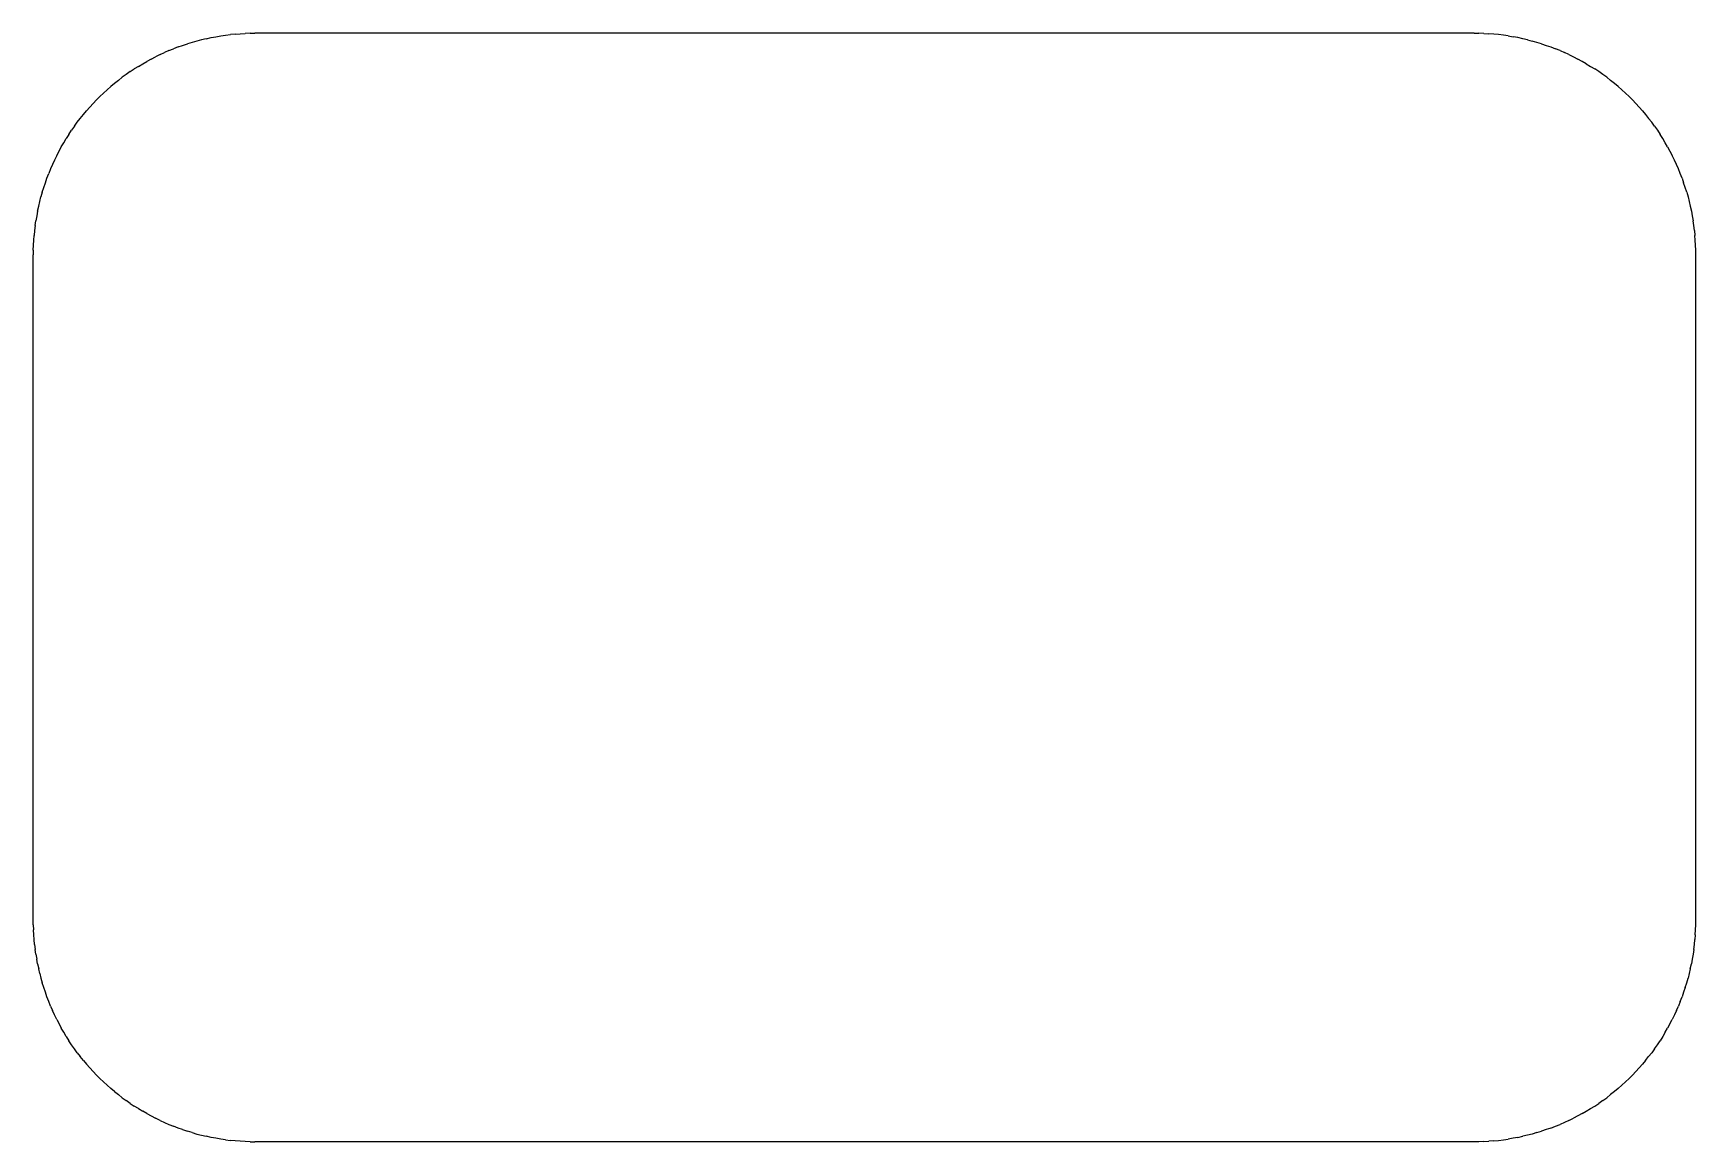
# Model space of a CAD drawing. Header units: metres. Extents: x 0.39 to 2.76, y 0.39 to 1.97.
import ezdxf

# ---------------------------------------------------------------- set-up
doc = ezdxf.new("R2010")
doc.units = ezdxf.units.M
doc.layers.add('CUT', color=7, linetype='Continuous')

msp = doc.modelspace()

# ---------------------------------------------------------------- linework, layer by layer
at = {"layer": 'CUT'}
for p, q in [((0.6395, 1.9608), (0.6328, 1.9592)), ((0.6395, 1.9608), (0.6464, 1.9623)), ((0.6464, 1.9623), (0.6532, 1.9636)), ((0.6532, 1.9636), (0.6601, 1.9647)), ((0.6601, 1.9647), (0.667, 1.9657)), ((0.667, 1.9657), (0.6739, 1.9666)), ((0.6808, 1.9673), (0.6739, 1.9666)), ((0.6808, 1.9673), (0.6878, 1.9678)), ((0.6878, 1.9678), (0.6947, 1.9682)), ((0.7017, 1.9684), (0.6947, 1.9682)), ((0.7017, 1.9684), (0.7087, 1.9685)), ((2.4409, 1.9685), (0.7087, 1.9685)), ((2.4409, 1.9685), (2.4479, 1.9684)), ((2.4549, 1.9682), (2.4479, 1.9684)), ((2.4549, 1.9682), (2.4618, 1.9678)), ((2.4688, 1.9673), (2.4618, 1.9678)), ((2.4757, 1.9666), (2.4688, 1.9673)), ((2.4826, 1.9657), (2.4757, 1.9666)), ((2.4895, 1.9647), (2.4826, 1.9657)), ((2.4895, 1.9647), (2.4964, 1.9636)), ((2.5032, 1.9623), (2.4964, 1.9636)), ((2.5101, 1.9608), (2.5032, 1.9623)), ((2.5168, 1.9592), (2.5101, 1.9608)), ((0.5738, 1.9382), (0.5675, 1.9351)), ((0.5738, 1.9382), (0.5801, 1.9411)), ((0.5865, 1.9439), (0.5801, 1.9411)), ((0.5865, 1.9439), (0.593, 1.9465)), ((0.5995, 1.949), (0.593, 1.9465)), ((0.5995, 1.949), (0.606, 1.9513)), ((0.606, 1.9513), (0.6127, 1.9535)), ((0.6193, 1.9556), (0.6127, 1.9535)), ((0.626, 1.9575), (0.6193, 1.9556)), ((0.6328, 1.9592), (0.626, 1.9575)), ((2.5168, 1.9592), (2.5236, 1.9575)), ((2.5303, 1.9556), (2.5236, 1.9575)), ((2.5369, 1.9535), (2.5303, 1.9556)), ((2.5369, 1.9535), (2.5436, 1.9513)), ((2.5436, 1.9513), (2.5501, 1.949)), ((2.5501, 1.949), (2.5566, 1.9465)), ((2.5631, 1.9439), (2.5566, 1.9465)), ((2.5631, 1.9439), (2.5695, 1.9411)), ((2.5758, 1.9382), (2.5695, 1.9411)), ((2.5758, 1.9382), (2.5821, 1.9351)), ((0.5315, 1.914), (0.5258, 1.91)), ((0.5315, 1.914), (0.5373, 1.9178)), ((0.5432, 1.9215), (0.5373, 1.9178)), ((0.5432, 1.9215), (0.5492, 1.9251)), ((0.5492, 1.9251), (0.5552, 1.9286)), ((0.5613, 1.9319), (0.5552, 1.9286)), ((0.5613, 1.9319), (0.5675, 1.9351)), ((2.5821, 1.9351), (2.5883, 1.9319)), ((2.5944, 1.9286), (2.5883, 1.9319)), ((2.6004, 1.9251), (2.5944, 1.9286)), ((2.6004, 1.9251), (2.6064, 1.9215)), ((2.6064, 1.9215), (2.6123, 1.9178)), ((2.6181, 1.914), (2.6123, 1.9178)), ((2.6238, 1.91), (2.6181, 1.914)), ((0.4986, 1.8882), (0.5038, 1.8928)), ((0.5092, 1.8973), (0.5038, 1.8928)), ((0.5146, 1.9016), (0.5092, 1.8973)), ((0.5146, 1.9016), (0.5202, 1.9059)), ((0.5258, 1.91), (0.5202, 1.9059)), ((2.6294, 1.9059), (2.6238, 1.91)), ((2.6294, 1.9059), (2.635, 1.9016)), ((2.6404, 1.8973), (2.635, 1.9016)), ((2.6458, 1.8928), (2.6404, 1.8973)), ((2.6458, 1.8928), (2.651, 1.8882)), ((0.474, 1.8636), (0.4787, 1.8687)), ((0.4835, 1.8738), (0.4787, 1.8687)), ((0.4884, 1.8787), (0.4835, 1.8738)), ((0.4935, 1.8835), (0.4884, 1.8787)), ((0.4986, 1.8882), (0.4935, 1.8835)), ((2.6561, 1.8835), (2.651, 1.8882)), ((2.6612, 1.8787), (2.6561, 1.8835)), ((2.6661, 1.8738), (2.6612, 1.8787)), ((2.6661, 1.8738), (2.6709, 1.8687)), ((2.6709, 1.8687), (2.6756, 1.8636)), ((0.4563, 1.842), (0.4606, 1.8476)), ((0.4606, 1.8476), (0.4649, 1.853)), ((0.4649, 1.853), (0.4694, 1.8584)), ((0.4694, 1.8584), (0.474, 1.8636)), ((2.6756, 1.8636), (2.6802, 1.8584)), ((2.6802, 1.8584), (2.6847, 1.853)), ((2.6847, 1.853), (2.689, 1.8476)), ((2.689, 1.8476), (2.6933, 1.842)), ((0.4371, 1.813), (0.4407, 1.819)), ((0.4444, 1.8249), (0.4407, 1.819)), ((0.4444, 1.8249), (0.4482, 1.8307)), ((0.4522, 1.8364), (0.4482, 1.8307)), ((0.4522, 1.8364), (0.4563, 1.842)), ((2.6974, 1.8364), (2.6933, 1.842)), ((2.6974, 1.8364), (2.7014, 1.8307)), ((2.7014, 1.8307), (2.7052, 1.8249)), ((2.7089, 1.819), (2.7052, 1.8249)), ((2.7125, 1.813), (2.7089, 1.819)), ((0.4271, 1.7947), (0.4303, 1.8009)), ((0.4303, 1.8009), (0.4336, 1.807)), ((0.4336, 1.807), (0.4371, 1.813)), ((2.716, 1.807), (2.7125, 1.813)), ((2.716, 1.807), (2.7193, 1.8009)), ((2.7193, 1.8009), (2.7225, 1.7947)), ((0.4183, 1.7757), (0.4157, 1.7692)), ((0.4211, 1.7821), (0.4183, 1.7757)), ((0.424, 1.7884), (0.4211, 1.7821)), ((0.4271, 1.7947), (0.424, 1.7884)), ((2.7256, 1.7884), (2.7225, 1.7947)), ((2.7285, 1.7821), (2.7256, 1.7884)), ((2.7313, 1.7757), (2.7285, 1.7821)), ((2.7339, 1.7692), (2.7313, 1.7757)), ((0.4066, 1.7429), (0.4087, 1.7495)), ((0.4087, 1.7495), (0.4109, 1.7562)), ((0.4109, 1.7562), (0.4132, 1.7627)), ((0.4132, 1.7627), (0.4157, 1.7692)), ((2.7364, 1.7627), (2.7339, 1.7692)), ((2.7364, 1.7627), (2.7387, 1.7562)), ((2.7409, 1.7495), (2.7387, 1.7562)), ((2.743, 1.7429), (2.7409, 1.7495)), ((0.4014, 1.7227), (0.403, 1.7294)), ((0.403, 1.7294), (0.4047, 1.7362)), ((0.4066, 1.7429), (0.4047, 1.7362)), ((2.743, 1.7429), (2.7449, 1.7362)), ((2.7449, 1.7362), (2.7466, 1.7294)), ((2.7466, 1.7294), (2.7482, 1.7227)), ((0.3965, 1.6952), (0.3975, 1.7021)), ((0.3986, 1.709), (0.3975, 1.7021)), ((0.3999, 1.7158), (0.3986, 1.709)), ((0.3999, 1.7158), (0.4014, 1.7227)), ((2.7482, 1.7227), (2.7497, 1.7158)), ((2.7497, 1.7158), (2.751, 1.709)), ((2.751, 1.709), (2.7521, 1.7021)), ((2.7531, 1.6952), (2.7521, 1.7021)), ((0.3944, 1.6744), (0.3949, 1.6814)), ((0.3956, 1.6883), (0.3949, 1.6814)), ((0.3965, 1.6952), (0.3956, 1.6883)), ((2.754, 1.6883), (2.7531, 1.6952)), ((2.754, 1.6883), (2.7547, 1.6814)), ((2.7552, 1.6744), (2.7547, 1.6814)), ((0.3938, 1.6605), (0.3937, 1.6535)), ((0.3938, 1.6605), (0.394, 1.6675)), ((0.394, 1.6675), (0.3944, 1.6744)), ((2.7556, 1.6675), (2.7552, 1.6744)), ((2.7558, 1.6605), (2.7556, 1.6675)), ((2.7559, 1.6535), (2.7558, 1.6605)), ((0.3937, 0.7087), (0.3937, 1.6535)), ((2.7559, 0.7087), (2.7559, 1.6535)), ((0.3938, 0.7017), (0.3937, 0.7087)), ((0.3938, 0.7017), (0.394, 0.6947)), ((0.3944, 0.6878), (0.394, 0.6947)), ((0.3949, 0.6808), (0.3944, 0.6878)), ((2.7552, 0.6878), (2.7547, 0.6808)), ((2.7552, 0.6878), (2.7556, 0.6947)), ((2.7556, 0.6947), (2.7558, 0.7017)), ((2.7558, 0.7017), (2.7559, 0.7087)), ((0.3956, 0.6739), (0.3949, 0.6808)), ((0.3956, 0.6739), (0.3965, 0.667)), ((0.3975, 0.6601), (0.3965, 0.667)), ((2.7531, 0.667), (2.7521, 0.6601)), ((2.7531, 0.667), (2.754, 0.6739)), ((2.754, 0.6739), (2.7547, 0.6808)), ((0.3975, 0.6601), (0.3986, 0.6532)), ((0.3999, 0.6464), (0.3986, 0.6532)), ((0.3999, 0.6464), (0.4014, 0.6395)), ((0.403, 0.6328), (0.4014, 0.6395)), ((2.7482, 0.6395), (2.7466, 0.6328)), ((2.7482, 0.6395), (2.7497, 0.6464)), ((2.751, 0.6532), (2.7497, 0.6464)), ((2.7521, 0.6601), (2.751, 0.6532)), ((0.403, 0.6328), (0.4047, 0.626)), ((0.4047, 0.626), (0.4066, 0.6193)), ((0.4087, 0.6127), (0.4066, 0.6193)), ((2.7409, 0.6127), (2.743, 0.6193)), ((2.743, 0.6193), (2.7449, 0.626)), ((2.7466, 0.6328), (2.7449, 0.626)), ((0.4109, 0.606), (0.4087, 0.6127)), ((0.4132, 0.5995), (0.4109, 0.606)), ((0.4157, 0.593), (0.4132, 0.5995)), ((0.4183, 0.5865), (0.4157, 0.593)), ((2.7339, 0.593), (2.7313, 0.5865)), ((2.7339, 0.593), (2.7364, 0.5995)), ((2.7387, 0.606), (2.7364, 0.5995)), ((2.7409, 0.6127), (2.7387, 0.606)), ((0.4183, 0.5865), (0.4211, 0.5801)), ((0.424, 0.5738), (0.4211, 0.5801)), ((0.4271, 0.5675), (0.424, 0.5738)), ((0.4271, 0.5675), (0.4303, 0.5613)), ((2.7193, 0.5613), (2.7225, 0.5675)), ((2.7256, 0.5738), (2.7225, 0.5675)), ((2.7285, 0.5801), (2.7256, 0.5738)), ((2.7285, 0.5801), (2.7313, 0.5865)), ((0.4303, 0.5613), (0.4336, 0.5552)), ((0.4371, 0.5492), (0.4336, 0.5552)), ((0.4407, 0.5432), (0.4371, 0.5492)), ((2.7125, 0.5492), (2.7089, 0.5432)), ((2.7125, 0.5492), (2.716, 0.5552)), ((2.7193, 0.5613), (2.716, 0.5552)), ((0.4407, 0.5432), (0.4444, 0.5373)), ((0.4482, 0.5315), (0.4444, 0.5373)), ((0.4522, 0.5258), (0.4482, 0.5315)), ((0.4563, 0.5202), (0.4522, 0.5258)), ((0.4563, 0.5202), (0.4606, 0.5146)), ((2.6933, 0.5202), (2.689, 0.5146)), ((2.6974, 0.5258), (2.6933, 0.5202)), ((2.6974, 0.5258), (2.7014, 0.5315)), ((2.7014, 0.5315), (2.7052, 0.5373)), ((2.7089, 0.5432), (2.7052, 0.5373)), ((0.4649, 0.5092), (0.4606, 0.5146)), ((0.4649, 0.5092), (0.4694, 0.5038)), ((0.474, 0.4986), (0.4694, 0.5038)), ((0.4787, 0.4935), (0.474, 0.4986)), ((2.6756, 0.4986), (2.6709, 0.4935)), ((2.6756, 0.4986), (2.6802, 0.5038)), ((2.6847, 0.5092), (2.6802, 0.5038)), ((2.6847, 0.5092), (2.689, 0.5146)), ((0.4835, 0.4884), (0.4787, 0.4935)), ((0.4835, 0.4884), (0.4884, 0.4835)), ((0.4884, 0.4835), (0.4935, 0.4787)), ((0.4935, 0.4787), (0.4986, 0.474)), ((0.4986, 0.474), (0.5038, 0.4694)), ((2.6458, 0.4694), (2.651, 0.474)), ((2.6561, 0.4787), (2.651, 0.474)), ((2.6561, 0.4787), (2.6612, 0.4835)), ((2.6661, 0.4884), (2.6612, 0.4835)), ((2.6661, 0.4884), (2.6709, 0.4935)), ((0.5092, 0.4649), (0.5038, 0.4694)), ((0.5092, 0.4649), (0.5146, 0.4606)), ((0.5146, 0.4606), (0.5202, 0.4563)), ((0.5202, 0.4563), (0.5258, 0.4522)), ((0.5315, 0.4482), (0.5258, 0.4522)), ((2.6238, 0.4522), (2.6181, 0.4482)), ((2.6238, 0.4522), (2.6294, 0.4563)), ((2.6294, 0.4563), (2.635, 0.4606)), ((2.6404, 0.4649), (2.635, 0.4606)), ((2.6458, 0.4694), (2.6404, 0.4649)), ((0.5315, 0.4482), (0.5373, 0.4444)), ((0.5432, 0.4407), (0.5373, 0.4444)), ((0.5432, 0.4407), (0.5492, 0.4371)), ((0.5552, 0.4336), (0.5492, 0.4371)), ((0.5552, 0.4336), (0.5613, 0.4303)), ((0.5613, 0.4303), (0.5675, 0.4271)), ((0.5738, 0.424), (0.5675, 0.4271)), ((2.5758, 0.424), (2.5821, 0.4271)), ((2.5883, 0.4303), (2.5821, 0.4271)), ((2.5944, 0.4336), (2.5883, 0.4303)), ((2.5944, 0.4336), (2.6004, 0.4371)), ((2.6004, 0.4371), (2.6064, 0.4407)), ((2.6064, 0.4407), (2.6123, 0.4444)), ((2.6123, 0.4444), (2.6181, 0.4482)), ((0.5738, 0.424), (0.5801, 0.4211)), ((0.5801, 0.4211), (0.5865, 0.4183)), ((0.5865, 0.4183), (0.593, 0.4157)), ((0.5995, 0.4132), (0.593, 0.4157)), ((0.606, 0.4109), (0.5995, 0.4132)), ((0.606, 0.4109), (0.6127, 0.4087)), ((0.6193, 0.4066), (0.6127, 0.4087)), ((0.6193, 0.4066), (0.626, 0.4047)), ((0.626, 0.4047), (0.6328, 0.403)), ((0.6328, 0.403), (0.6395, 0.4014)), ((2.5168, 0.403), (2.5101, 0.4014)), ((2.5236, 0.4047), (2.5168, 0.403)), ((2.5303, 0.4066), (2.5236, 0.4047)), ((2.5303, 0.4066), (2.5369, 0.4087)), ((2.5436, 0.4109), (2.5369, 0.4087)), ((2.5501, 0.4132), (2.5436, 0.4109)), ((2.5501, 0.4132), (2.5566, 0.4157)), ((2.5566, 0.4157), (2.5631, 0.4183)), ((2.5695, 0.4211), (2.5631, 0.4183)), ((2.5758, 0.424), (2.5695, 0.4211)), ((0.6464, 0.3999), (0.6395, 0.4014)), ((0.6532, 0.3986), (0.6464, 0.3999)), ((0.6601, 0.3975), (0.6532, 0.3986)), ((0.667, 0.3965), (0.6601, 0.3975)), ((0.667, 0.3965), (0.6739, 0.3956)), ((0.6808, 0.3949), (0.6739, 0.3956)), ((0.6878, 0.3944), (0.6808, 0.3949)), ((0.6947, 0.394), (0.6878, 0.3944)), ((0.7017, 0.3938), (0.6947, 0.394)), ((0.7017, 0.3938), (0.7087, 0.3937)), ((2.4409, 0.3937), (0.7087, 0.3937)), ((2.4479, 0.3938), (2.4409, 0.3937)), ((2.4549, 0.394), (2.4479, 0.3938)), ((2.4549, 0.394), (2.4618, 0.3944)), ((2.4688, 0.3949), (2.4618, 0.3944)), ((2.4688, 0.3949), (2.4757, 0.3956)), ((2.4757, 0.3956), (2.4826, 0.3965)), ((2.4826, 0.3965), (2.4895, 0.3975)), ((2.4964, 0.3986), (2.4895, 0.3975)), ((2.5032, 0.3999), (2.4964, 0.3986)), ((2.5032, 0.3999), (2.5101, 0.4014))]:
    msp.add_line(p, q, dxfattribs=at)

doc.saveas('drawing.dxf')
